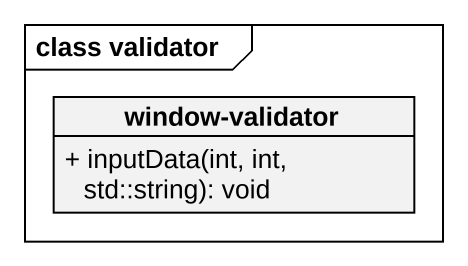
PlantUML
@startuml
mainframe class validator
hide circle
hide empty members
skinparam classAttributeIconSize 0
class "window-validator" as window_validator {
  + inputData(int, int, std::string): void
}
@enduml
